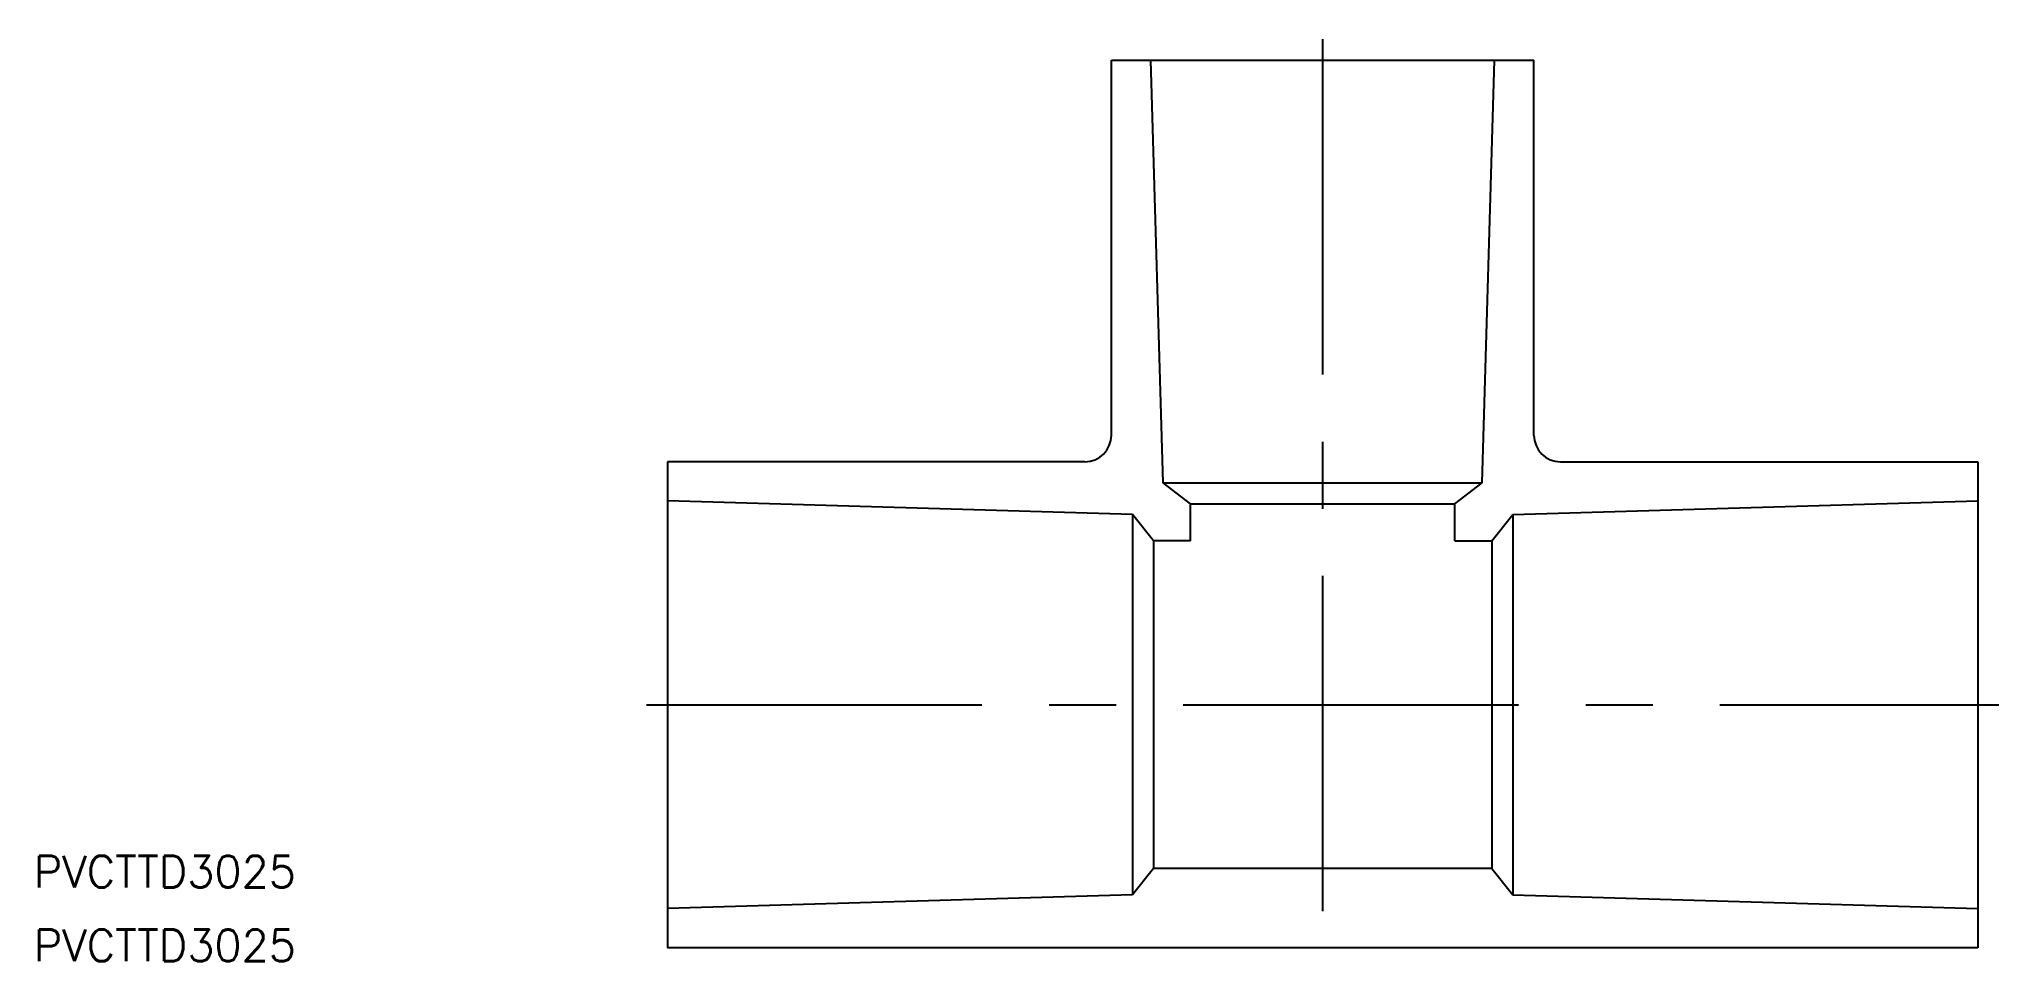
# Model space of a CAD drawing. Extents: x -59 to 126, y -25 to 63.
import ezdxf

# ---------------------------------------------------------------- set-up
doc = ezdxf.new("R2010")
doc.units = 0
doc.linetypes.add('CENTER', pattern=[50.8, 31.75, -6.35, 6.35, -6.35])
doc.layers.get('0').update_dxf_attribs({"linetype": 'CONTINUOUS'})
doc.layers.add('CENTER', color=1, linetype='CENTER')
doc.styles.get("Standard").update_dxf_attribs({"font": 'txt.shx', "height": 3, "bigfont": 'bigfont.shx'})

msp = doc.modelspace()

# ---------------------------------------------------------------- linework, layer by layer
at = {"color": 7, "linetype": 'CONTINUOUS'}
for p, q in [((42, 61), (82, 61)), ((42, 25.5), (42, 61)), ((46.9, 21), (45.72, 61)), ((77.1, 21), (78.27, 61)), ((82, 25.5), (82, 61)), ((0, 23), (0, -23)), ((39.5, 23), (0, 23)), ((84.5, 23), (124, 23)), ((124, 23), (124, -23)), ((49.5, 19), (46.9, 21)), ((46.9, 21), (77.1, 21)), ((74.5, 19), (77.1, 21)), ((44, 18.01), (0, 19.3)), ((49.5, 19), (74.5, 19)), ((49.5, 15.5), (49.5, 19)), ((74.5, 15.5), (74.5, 19)), ((80, 18.01), (124, 19.3)), ((46, 15.5), (44, 18.01)), ((44, 18.01), (44, -18.01)), ((78, 15.5), (80, 18.01)), ((80, 18.01), (80, -18.01)), ((46, 15.5), (46, -15.5)), ((49.5, 15.5), (46, 15.5)), ((74.5, 15.5), (78, 15.5)), ((78, 15.5), (78, -15.5)), ((46, -15.5), (44, -18.01)), ((78, -15.5), (46, -15.5)), ((78, -15.5), (80, -18.01)), ((44, -18.01), (0, -19.3)), ((80, -18.01), (124, -19.3)), ((124, -23), (0, -23))]:
    msp.add_line(p, q, dxfattribs=at)
for centre, start, end in [((39.5, 25.5), 270, 0), ((84.5, 25.5), 180, 270)]:
    msp.add_arc(centre, 2.5, start, end, dxfattribs=at)
at = {"layer": 'CENTER', "color": 1, "linetype": 'CENTER'}
for p, q in [((62, 63), (62, -25)), ((-2, 0), (126, 0))]:
    msp.add_line(p, q, dxfattribs=at)

# ---------------------------------------------------------------- texts
at = {"color": 7, "linetype": 'CONTINUOUS'}
for p in [(-60, -17.29), (-60, -24.29)]:
    msp.add_text('PVCTTD3025', height=3, dxfattribs=at).set_placement(p)

doc.saveas('drawing.dxf')
